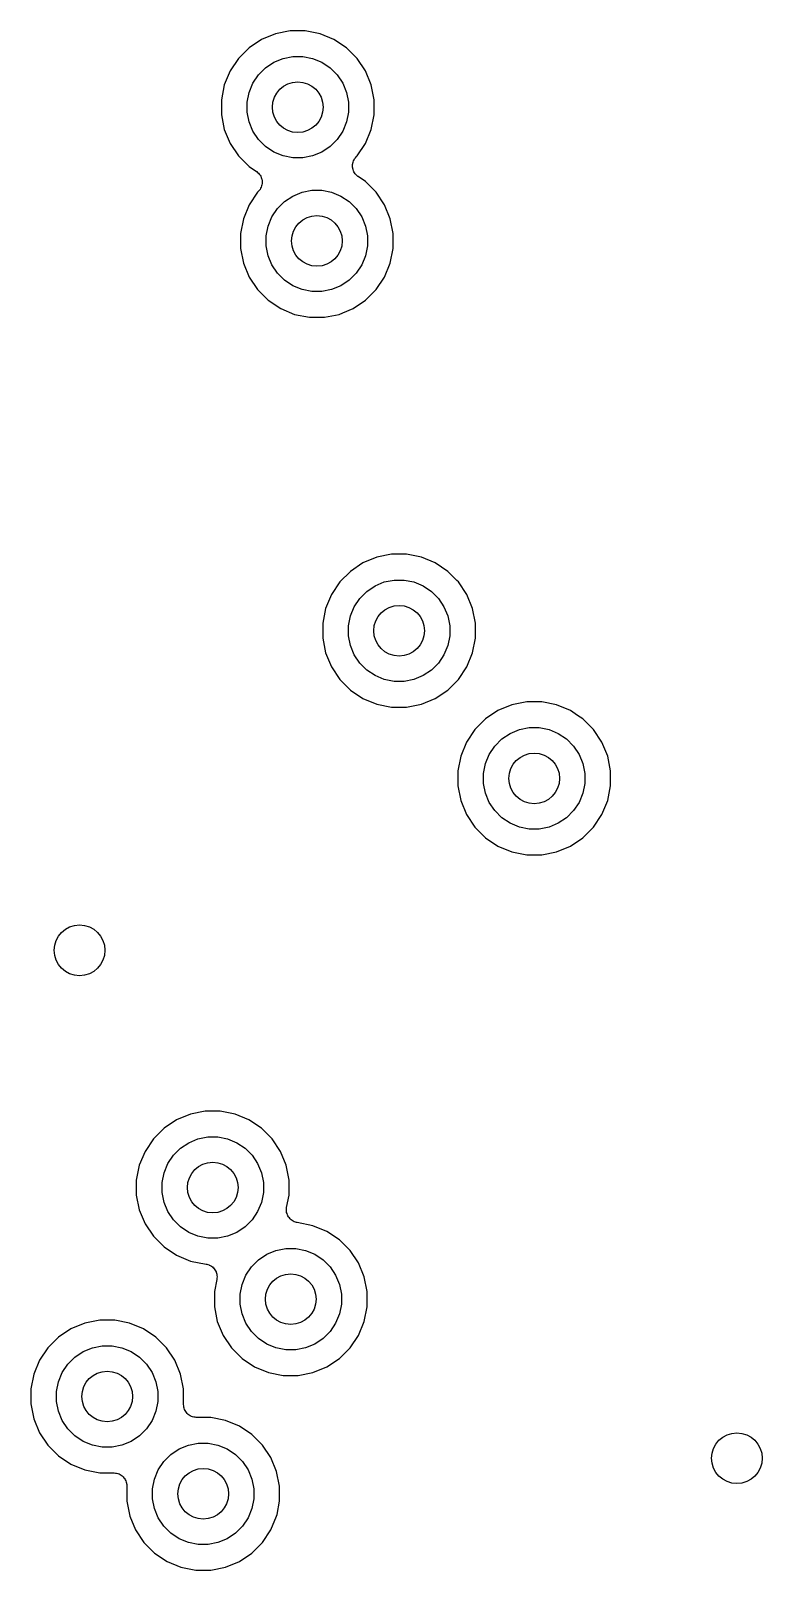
# Model space of a CAD drawing. Extents: x 0.48 to 2.43, y -7.79 to -4.85.
# Drawn here: x 1.2094 to 1.3799, y -6.0104 to -5.6515 of the extents above; entities that cross this region are included whole.
import ezdxf

# ---------------------------------------------------------------- set-up
doc = ezdxf.new("R2010")
doc.units = 0
doc.header["$MEASUREMENT"] = 0
doc.layers.add('BLACK', color=7, linetype='CONTINUOUS')

msp = doc.modelspace()

# ---------------------------------------------------------------- linework, layer by layer
at = {"layer": 'BLACK', "linetype": 'CONTINUOUS'}
for p, q in [((1.26646, -5.65216), (1.26322, -5.65351)), ((1.2699, -5.65148), (1.26646, -5.65216)), ((1.27341, -5.65148), (1.2699, -5.65148)), ((1.27685, -5.65216), (1.27341, -5.65148)), ((1.28009, -5.65351), (1.27685, -5.65216)), ((1.2603, -5.65546), (1.25782, -5.65794)), ((1.26322, -5.65351), (1.2603, -5.65546)), ((1.28301, -5.65546), (1.28009, -5.65351)), ((1.28549, -5.65794), (1.28301, -5.65546)), ((1.25782, -5.65794), (1.25587, -5.66085)), ((1.26412, -5.66012), (1.26606, -5.65882)), ((1.26606, -5.65882), (1.26821, -5.65793)), ((1.26821, -5.65793), (1.27049, -5.65748)), ((1.27049, -5.65748), (1.27282, -5.65748)), ((1.27282, -5.65748), (1.2751, -5.65793)), ((1.2751, -5.65793), (1.27725, -5.65882)), ((1.27725, -5.65882), (1.27918, -5.66012)), ((1.28744, -5.66085), (1.28549, -5.65794)), ((1.25587, -5.66085), (1.25453, -5.6641)), ((1.26119, -5.6637), (1.26248, -5.66176)), ((1.26248, -5.66176), (1.26412, -5.66012)), ((1.27918, -5.66012), (1.28083, -5.66176)), ((1.28083, -5.66176), (1.28212, -5.6637)), ((1.28878, -5.6641), (1.28744, -5.66085)), ((1.25453, -5.6641), (1.25384, -5.66754)), ((1.25984, -5.66813), (1.2603, -5.66585)), ((1.2603, -5.66585), (1.26119, -5.6637)), ((1.28212, -5.6637), (1.28301, -5.66585)), ((1.28301, -5.66585), (1.28346, -5.66813)), ((1.28946, -5.66754), (1.28878, -5.6641)), ((1.25384, -5.66754), (1.25384, -5.67105)), ((1.25984, -5.67045), (1.25984, -5.66813)), ((1.28346, -5.66813), (1.28346, -5.67045)), ((1.28946, -5.67105), (1.28946, -5.66754)), ((1.25384, -5.67105), (1.25453, -5.67449)), ((1.2603, -5.67274), (1.25984, -5.67045)), ((1.26119, -5.67489), (1.2603, -5.67274)), ((1.28301, -5.67274), (1.28212, -5.67489)), ((1.28346, -5.67045), (1.28301, -5.67274)), ((1.28878, -5.67449), (1.28946, -5.67105)), ((1.25453, -5.67449), (1.25587, -5.67773)), ((1.26248, -5.67682), (1.26119, -5.67489)), ((1.26412, -5.67847), (1.26248, -5.67682)), ((1.28083, -5.67682), (1.27918, -5.67847)), ((1.28212, -5.67489), (1.28083, -5.67682)), ((1.28744, -5.67773), (1.28878, -5.67449)), ((1.25587, -5.67773), (1.25782, -5.68065)), ((1.25782, -5.68065), (1.2603, -5.68313)), ((1.26606, -5.67976), (1.26412, -5.67847)), ((1.26821, -5.68065), (1.26606, -5.67976)), ((1.27049, -5.6811), (1.26821, -5.68065)), ((1.2751, -5.68065), (1.27282, -5.6811)), ((1.27725, -5.67976), (1.2751, -5.68065)), ((1.27918, -5.67847), (1.27725, -5.67976)), ((1.28509, -5.68108), (1.28527, -5.68086)), ((1.28527, -5.68086), (1.28549, -5.68065)), ((1.28549, -5.68065), (1.28744, -5.67773)), ((1.2603, -5.68313), (1.26203, -5.68429)), ((1.26203, -5.68429), (1.26205, -5.6843)), ((1.26205, -5.6843), (1.26205, -5.6843)), ((1.26205, -5.6843), (1.26205, -5.6843)), ((1.26205, -5.6843), (1.26207, -5.68431)), ((1.26207, -5.68431), (1.26229, -5.68449)), ((1.26229, -5.68449), (1.2625, -5.68467)), ((1.27282, -5.6811), (1.27049, -5.6811)), ((1.28439, -5.68295), (1.28442, -5.68267)), ((1.28439, -5.68296), (1.28439, -5.68295)), ((1.28439, -5.68297), (1.28439, -5.68296)), ((1.28442, -5.68326), (1.28439, -5.68297)), ((1.28442, -5.68267), (1.28445, -5.68239)), ((1.28445, -5.68354), (1.28442, -5.68326)), ((1.28445, -5.68239), (1.28446, -5.68238)), ((1.28445, -5.68355), (1.28445, -5.68354)), ((1.28445, -5.68356), (1.28445, -5.68355)), ((1.28453, -5.68383), (1.28445, -5.68356)), ((1.28446, -5.68237), (1.28454, -5.6821)), ((1.28446, -5.68238), (1.28446, -5.68237)), ((1.28461, -5.6841), (1.28453, -5.68383)), ((1.28454, -5.6821), (1.28462, -5.68183)), ((1.28461, -5.68411), (1.28461, -5.6841)), ((1.28462, -5.68412), (1.28461, -5.68411)), ((1.28462, -5.68183), (1.28463, -5.68182)), ((1.28475, -5.68437), (1.28462, -5.68412)), ((1.28463, -5.68181), (1.28477, -5.68156)), ((1.28463, -5.68182), (1.28463, -5.68181)), ((1.28488, -5.68462), (1.28475, -5.68437)), ((1.28477, -5.68156), (1.2849, -5.68131)), ((1.28488, -5.68463), (1.28488, -5.68462)), ((1.28489, -5.68463), (1.28488, -5.68463)), ((1.28507, -5.68485), (1.28489, -5.68463)), ((1.2849, -5.68131), (1.28491, -5.68131)), ((1.28491, -5.6813), (1.28509, -5.68108)), ((1.28491, -5.68131), (1.28491, -5.6813)), ((1.2625, -5.68467), (1.26251, -5.68468)), ((1.26251, -5.68468), (1.26252, -5.68469)), ((1.26252, -5.68469), (1.26269, -5.68491)), ((1.26269, -5.68491), (1.26287, -5.68513)), ((1.263, -5.68819), (1.26286, -5.68845)), ((1.26287, -5.68513), (1.26288, -5.68514)), ((1.26288, -5.68514), (1.26288, -5.68514)), ((1.26288, -5.68514), (1.26301, -5.68539)), ((1.26313, -5.68795), (1.263, -5.68819)), ((1.26301, -5.68539), (1.26315, -5.68565)), ((1.26314, -5.68793), (1.26313, -5.68794)), ((1.26313, -5.68794), (1.26313, -5.68795)), ((1.26322, -5.68766), (1.26314, -5.68793)), ((1.26315, -5.68565), (1.26315, -5.68566)), ((1.26315, -5.68566), (1.26315, -5.68566)), ((1.26315, -5.68566), (1.26323, -5.68593)), ((1.2633, -5.68739), (1.26322, -5.68766)), ((1.26323, -5.68593), (1.26331, -5.68621)), ((1.26331, -5.68738), (1.2633, -5.68739)), ((1.26331, -5.68621), (1.26331, -5.68622)), ((1.26331, -5.68622), (1.26332, -5.68623)), ((1.26334, -5.68709), (1.26331, -5.68737)), ((1.26331, -5.68737), (1.26331, -5.68738)), ((1.26332, -5.68623), (1.26334, -5.68651)), ((1.26334, -5.68651), (1.26337, -5.68679)), ((1.26337, -5.68681), (1.26334, -5.68709)), ((1.26337, -5.68679), (1.26337, -5.6868)), ((1.26337, -5.6868), (1.26337, -5.68681)), ((1.28524, -5.68508), (1.28507, -5.68485)), ((1.28525, -5.68508), (1.28524, -5.68508)), ((1.28526, -5.68509), (1.28525, -5.68508)), ((1.28547, -5.68527), (1.28526, -5.68509)), ((1.28569, -5.68545), (1.28547, -5.68527)), ((1.28571, -5.68546), (1.28569, -5.68545)), ((1.28573, -5.68548), (1.28571, -5.68546)), ((1.28571, -5.68546), (1.28571, -5.68546)), ((1.28571, -5.68546), (1.28571, -5.68546)), ((1.28746, -5.68664), (1.28573, -5.68548)), ((1.28994, -5.68912), (1.28746, -5.68664)), ((1.26227, -5.68912), (1.26032, -5.69203)), ((1.26249, -5.6889), (1.26227, -5.68912)), ((1.26267, -5.68868), (1.26249, -5.6889)), ((1.26285, -5.68846), (1.26267, -5.68868)), ((1.26286, -5.68845), (1.26285, -5.68846)), ((1.26285, -5.68846), (1.26285, -5.68846)), ((1.26693, -5.69294), (1.26858, -5.6913)), ((1.26858, -5.6913), (1.27051, -5.69)), ((1.27051, -5.69), (1.27266, -5.68911)), ((1.27266, -5.68911), (1.27494, -5.68866)), ((1.27494, -5.68866), (1.27727, -5.68866)), ((1.27727, -5.68866), (1.27955, -5.68911)), ((1.27955, -5.68911), (1.2817, -5.69)), ((1.2817, -5.69), (1.28364, -5.6913)), ((1.28364, -5.6913), (1.28528, -5.69294)), ((1.29189, -5.69203), (1.28994, -5.68912)), ((1.25898, -5.69528), (1.2583, -5.69872)), ((1.26032, -5.69203), (1.25898, -5.69528)), ((1.26475, -5.69703), (1.26564, -5.69488)), ((1.26564, -5.69488), (1.26693, -5.69294)), ((1.28528, -5.69294), (1.28657, -5.69488)), ((1.28657, -5.69488), (1.28746, -5.69703)), ((1.29323, -5.69528), (1.29189, -5.69203)), ((1.29392, -5.69872), (1.29323, -5.69528)), ((1.2583, -5.69872), (1.2583, -5.70223)), ((1.2643, -5.69931), (1.26475, -5.69703)), ((1.28746, -5.69703), (1.28792, -5.69931)), ((1.29392, -5.70223), (1.29392, -5.69872)), ((1.2583, -5.70223), (1.25898, -5.70567)), ((1.2643, -5.70163), (1.2643, -5.69931)), ((1.26475, -5.70392), (1.2643, -5.70163)), ((1.28792, -5.70163), (1.28746, -5.70392)), ((1.28792, -5.69931), (1.28792, -5.70163)), ((1.29323, -5.70567), (1.29392, -5.70223)), ((1.25898, -5.70567), (1.26032, -5.70891)), ((1.26564, -5.70607), (1.26475, -5.70392)), ((1.26693, -5.708), (1.26564, -5.70607)), ((1.28657, -5.70607), (1.28528, -5.708)), ((1.28746, -5.70392), (1.28657, -5.70607)), ((1.29189, -5.70891), (1.29323, -5.70567)), ((1.26032, -5.70891), (1.26227, -5.71182)), ((1.26858, -5.70965), (1.26693, -5.708)), ((1.27051, -5.71094), (1.26858, -5.70965)), ((1.28364, -5.70965), (1.2817, -5.71094)), ((1.28528, -5.708), (1.28364, -5.70965)), ((1.28994, -5.71182), (1.29189, -5.70891)), ((1.26227, -5.71182), (1.26475, -5.71431)), ((1.27266, -5.71183), (1.27051, -5.71094)), ((1.27494, -5.71228), (1.27266, -5.71183)), ((1.27727, -5.71228), (1.27494, -5.71228)), ((1.27955, -5.71183), (1.27727, -5.71228)), ((1.2817, -5.71094), (1.27955, -5.71183)), ((1.28746, -5.71431), (1.28994, -5.71182)), ((1.26475, -5.71431), (1.26767, -5.71625)), ((1.26767, -5.71625), (1.27091, -5.7176)), ((1.28219, -5.71723), (1.28454, -5.71625)), ((1.28454, -5.71625), (1.28746, -5.71431)), ((1.27091, -5.7176), (1.27435, -5.71828)), ((1.27435, -5.71828), (1.27786, -5.71828)), ((1.27786, -5.71828), (1.2813, -5.7176)), ((1.2813, -5.7176), (1.28219, -5.71723)), ((1.28219, -5.71723), (1.28219, -5.71723)), ((1.29008, -5.77421), (1.28684, -5.77555)), ((1.29352, -5.77353), (1.29008, -5.77421)), ((1.29703, -5.77353), (1.29352, -5.77353)), ((1.30047, -5.77421), (1.29703, -5.77353)), ((1.30371, -5.77555), (1.30047, -5.77421)), ((1.28392, -5.7775), (1.28144, -5.77998)), ((1.28684, -5.77555), (1.28392, -5.7775)), ((1.30663, -5.7775), (1.30371, -5.77555)), ((1.30872, -5.7796), (1.30663, -5.7775)), ((1.28144, -5.77998), (1.27949, -5.7829)), ((1.28775, -5.78216), (1.28968, -5.78087)), ((1.28968, -5.78087), (1.29183, -5.77998)), ((1.29183, -5.77998), (1.29411, -5.77953)), ((1.29411, -5.77953), (1.29644, -5.77953)), ((1.29644, -5.77953), (1.29872, -5.77998)), ((1.29872, -5.77998), (1.30087, -5.78087)), ((1.30087, -5.78087), (1.3028, -5.78216)), ((1.30911, -5.77998), (1.30872, -5.7796)), ((1.30872, -5.7796), (1.30872, -5.7796)), ((1.31106, -5.7829), (1.30911, -5.77998)), ((1.27949, -5.7829), (1.27815, -5.78614)), ((1.28481, -5.78574), (1.2861, -5.78381)), ((1.2861, -5.78381), (1.28775, -5.78216)), ((1.3028, -5.78216), (1.30445, -5.78381)), ((1.30445, -5.78381), (1.30574, -5.78574)), ((1.3124, -5.78614), (1.31106, -5.7829)), ((1.27815, -5.78614), (1.27746, -5.78958)), ((1.28346, -5.79018), (1.28392, -5.78789)), ((1.28392, -5.78789), (1.28481, -5.78574)), ((1.30574, -5.78574), (1.30663, -5.78789)), ((1.30663, -5.78789), (1.30709, -5.79018)), ((1.31309, -5.78958), (1.3124, -5.78614)), ((1.27746, -5.78958), (1.27746, -5.79309)), ((1.28346, -5.7925), (1.28346, -5.79018)), ((1.30709, -5.79018), (1.30709, -5.7925)), ((1.31309, -5.79309), (1.31309, -5.78958)), ((1.27746, -5.79309), (1.27815, -5.79653)), ((1.28392, -5.79478), (1.28346, -5.7925)), ((1.28481, -5.79693), (1.28392, -5.79478)), ((1.30663, -5.79478), (1.30574, -5.79693)), ((1.30709, -5.7925), (1.30663, -5.79478)), ((1.3124, -5.79653), (1.31309, -5.79309)), ((1.27815, -5.79653), (1.27949, -5.79978)), ((1.2861, -5.79887), (1.28481, -5.79693)), ((1.28775, -5.80051), (1.2861, -5.79887)), ((1.30445, -5.79887), (1.3028, -5.80051)), ((1.30574, -5.79693), (1.30445, -5.79887)), ((1.31106, -5.79978), (1.3124, -5.79653)), ((1.27949, -5.79978), (1.28144, -5.80269)), ((1.28144, -5.80269), (1.28392, -5.80517)), ((1.28968, -5.80181), (1.28775, -5.80051)), ((1.29183, -5.8027), (1.28968, -5.80181)), ((1.29411, -5.80315), (1.29183, -5.8027)), ((1.29872, -5.8027), (1.29644, -5.80315)), ((1.30087, -5.80181), (1.29872, -5.8027)), ((1.3028, -5.80051), (1.30087, -5.80181)), ((1.30663, -5.80517), (1.30911, -5.80269)), ((1.30911, -5.80269), (1.31106, -5.79978)), ((1.28392, -5.80517), (1.28684, -5.80712)), ((1.29644, -5.80315), (1.29411, -5.80315)), ((1.30371, -5.80712), (1.30663, -5.80517)), ((1.28684, -5.80712), (1.29008, -5.80847)), ((1.29008, -5.80847), (1.29352, -5.80915)), ((1.29352, -5.80915), (1.29703, -5.80915)), ((1.29703, -5.80915), (1.30047, -5.80847)), ((1.30047, -5.80847), (1.30371, -5.80712)), ((1.31833, -5.80997), (1.31542, -5.81192)), ((1.32158, -5.80863), (1.31833, -5.80997)), ((1.32502, -5.80794), (1.32158, -5.80863)), ((1.32853, -5.80794), (1.32502, -5.80794)), ((1.33197, -5.80863), (1.32853, -5.80794)), ((1.33521, -5.80997), (1.33197, -5.80863)), ((1.33687, -5.81108), (1.33521, -5.80997)), ((1.31542, -5.81192), (1.31294, -5.8144)), ((1.33813, -5.81192), (1.33687, -5.81108)), ((1.34061, -5.8144), (1.33813, -5.81192)), ((1.31099, -5.81732), (1.30965, -5.82056)), ((1.31294, -5.8144), (1.31099, -5.81732)), ((1.3176, -5.81823), (1.31924, -5.81658)), ((1.31924, -5.81658), (1.32118, -5.81529)), ((1.32118, -5.81529), (1.32333, -5.8144)), ((1.32333, -5.8144), (1.32561, -5.81394)), ((1.32561, -5.81394), (1.32794, -5.81394)), ((1.32794, -5.81394), (1.33022, -5.8144)), ((1.33022, -5.8144), (1.33237, -5.81529)), ((1.33237, -5.81529), (1.3343, -5.81658)), ((1.3343, -5.81658), (1.33595, -5.81823)), ((1.34256, -5.81732), (1.34061, -5.8144)), ((1.3439, -5.82056), (1.34256, -5.81732)), ((1.30965, -5.82056), (1.30896, -5.824)), ((1.31541, -5.82231), (1.3163, -5.82016)), ((1.3163, -5.82016), (1.3176, -5.81823)), ((1.33595, -5.81823), (1.33724, -5.82016)), ((1.33724, -5.82016), (1.33813, -5.82231)), ((1.34458, -5.824), (1.3439, -5.82056)), ((1.30896, -5.824), (1.30896, -5.82751)), ((1.31496, -5.82459), (1.31541, -5.82231)), ((1.31496, -5.82692), (1.31496, -5.82459)), ((1.33813, -5.82231), (1.33858, -5.82459)), ((1.33858, -5.82459), (1.33858, -5.82692)), ((1.34458, -5.82751), (1.34458, -5.824)), ((1.30896, -5.82751), (1.30965, -5.83095)), ((1.31541, -5.8292), (1.31496, -5.82692)), ((1.33858, -5.82692), (1.33813, -5.8292)), ((1.3439, -5.83095), (1.34458, -5.82751)), ((1.30965, -5.83095), (1.31099, -5.83419)), ((1.3163, -5.83135), (1.31541, -5.8292)), ((1.3176, -5.83328), (1.3163, -5.83135)), ((1.33724, -5.83135), (1.33595, -5.83328)), ((1.33813, -5.8292), (1.33724, -5.83135)), ((1.34256, -5.83419), (1.3439, -5.83095)), ((1.31099, -5.83419), (1.31294, -5.83711)), ((1.31924, -5.83493), (1.3176, -5.83328)), ((1.32118, -5.83622), (1.31924, -5.83493)), ((1.3343, -5.83493), (1.33237, -5.83622)), ((1.33595, -5.83328), (1.3343, -5.83493)), ((1.34061, -5.83711), (1.34256, -5.83419)), ((1.31294, -5.83711), (1.31542, -5.83959)), ((1.32333, -5.83711), (1.32118, -5.83622)), ((1.32561, -5.83757), (1.32333, -5.83711)), ((1.32794, -5.83757), (1.32561, -5.83757)), ((1.33022, -5.83711), (1.32794, -5.83757)), ((1.33237, -5.83622), (1.33022, -5.83711)), ((1.33813, -5.83959), (1.34061, -5.83711)), ((1.31542, -5.83959), (1.31833, -5.84154)), ((1.31833, -5.84154), (1.32158, -5.84288)), ((1.33197, -5.84288), (1.33521, -5.84154)), ((1.33521, -5.84154), (1.33813, -5.83959)), ((1.32158, -5.84288), (1.32502, -5.84357)), ((1.32502, -5.84357), (1.32853, -5.84357)), ((1.32853, -5.84357), (1.33197, -5.84288)), ((1.25007, -5.90334), (1.24663, -5.90403)), ((1.25358, -5.90334), (1.25007, -5.90334)), ((1.25702, -5.90403), (1.25358, -5.90334)), ((1.24339, -5.90537), (1.24047, -5.90732)), ((1.24663, -5.90403), (1.24339, -5.90537)), ((1.26026, -5.90537), (1.25702, -5.90403)), ((1.26318, -5.90732), (1.26026, -5.90537)), ((1.23799, -5.9098), (1.23604, -5.91272)), ((1.24047, -5.90732), (1.23799, -5.9098)), ((1.2443, -5.91198), (1.24623, -5.91069)), ((1.24623, -5.91069), (1.24838, -5.9098)), ((1.24838, -5.9098), (1.25066, -5.90934)), ((1.25066, -5.90934), (1.25299, -5.90934)), ((1.25299, -5.90934), (1.25527, -5.9098)), ((1.25527, -5.9098), (1.25742, -5.91069)), ((1.25742, -5.91069), (1.25935, -5.91198)), ((1.26566, -5.9098), (1.26318, -5.90732)), ((1.26761, -5.91272), (1.26566, -5.9098)), ((1.23604, -5.91272), (1.2347, -5.91596)), ((1.24136, -5.91556), (1.24265, -5.91362)), ((1.24265, -5.91362), (1.2443, -5.91198)), ((1.25935, -5.91198), (1.261, -5.91362)), ((1.261, -5.91362), (1.26229, -5.91556)), ((1.26895, -5.91596), (1.26761, -5.91272)), ((1.2347, -5.91596), (1.23401, -5.9194)), ((1.24001, -5.91999), (1.24047, -5.91771)), ((1.24047, -5.91771), (1.24136, -5.91556)), ((1.26229, -5.91556), (1.26318, -5.91771)), ((1.26318, -5.91771), (1.26364, -5.91999)), ((1.26964, -5.9194), (1.26895, -5.91596)), ((1.23401, -5.9194), (1.23401, -5.92291)), ((1.24001, -5.92232), (1.24001, -5.91999)), ((1.26364, -5.91999), (1.26364, -5.92232)), ((1.26964, -5.92291), (1.26964, -5.9194)), ((1.23401, -5.92291), (1.2347, -5.92635)), ((1.24047, -5.9246), (1.24001, -5.92232)), ((1.24136, -5.92675), (1.24047, -5.9246)), ((1.26318, -5.9246), (1.26229, -5.92675)), ((1.26364, -5.92232), (1.26318, -5.9246)), ((1.26906, -5.92578), (1.26964, -5.92291)), ((1.2347, -5.92635), (1.23604, -5.92959)), ((1.24265, -5.92868), (1.24136, -5.92675)), ((1.2443, -5.93033), (1.24265, -5.92868)), ((1.261, -5.92868), (1.25935, -5.93033)), ((1.26229, -5.92675), (1.261, -5.92868)), ((1.26901, -5.92634), (1.26904, -5.92606)), ((1.26901, -5.92635), (1.26901, -5.92634)), ((1.26901, -5.92636), (1.26901, -5.92635)), ((1.26903, -5.92664), (1.26901, -5.92636)), ((1.26906, -5.92693), (1.26903, -5.92664)), ((1.26904, -5.92606), (1.26906, -5.92578)), ((1.26906, -5.92694), (1.26906, -5.92693)), ((1.26906, -5.92693), (1.26906, -5.92693)), ((1.26915, -5.92722), (1.26906, -5.92694)), ((1.26923, -5.92749), (1.26915, -5.92722)), ((1.26923, -5.9275), (1.26923, -5.92749)), ((1.26937, -5.92776), (1.26923, -5.9275)), ((1.26923, -5.9275), (1.26923, -5.9275)), ((1.2695, -5.92801), (1.26937, -5.92776)), ((1.26951, -5.92802), (1.2695, -5.92801)), ((1.2695, -5.92801), (1.2695, -5.92801)), ((1.26969, -5.92824), (1.26951, -5.92802)), ((1.26986, -5.92846), (1.26969, -5.92824)), ((1.26987, -5.92847), (1.26986, -5.92846)), ((1.26988, -5.92848), (1.26987, -5.92847)), ((1.2701, -5.92866), (1.26988, -5.92848)), ((1.27031, -5.92884), (1.2701, -5.92866)), ((1.23604, -5.92959), (1.23799, -5.93251)), ((1.24623, -5.93162), (1.2443, -5.93033)), ((1.24838, -5.93251), (1.24623, -5.93162)), ((1.25742, -5.93162), (1.25527, -5.93251)), ((1.25935, -5.93033), (1.25742, -5.93162)), ((1.27032, -5.92884), (1.27031, -5.92884)), ((1.27033, -5.92885), (1.27032, -5.92884)), ((1.27058, -5.92899), (1.27033, -5.92885)), ((1.27083, -5.92912), (1.27058, -5.92899)), ((1.27084, -5.92913), (1.27083, -5.92912)), ((1.27083, -5.92912), (1.27083, -5.92912)), ((1.27111, -5.92921), (1.27084, -5.92913)), ((1.27138, -5.9293), (1.27111, -5.92921)), ((1.27139, -5.9293), (1.27138, -5.9293)), ((1.2714, -5.9293), (1.27139, -5.9293)), ((1.27151, -5.92931), (1.2714, -5.9293)), ((1.2752, -5.93005), (1.27151, -5.92931)), ((1.27845, -5.93139), (1.2752, -5.93005)), ((1.28136, -5.93334), (1.27845, -5.93139)), ((1.23799, -5.93251), (1.24047, -5.93499)), ((1.24047, -5.93499), (1.24339, -5.93694)), ((1.25066, -5.93296), (1.24838, -5.93251)), ((1.25299, -5.93296), (1.25066, -5.93296)), ((1.25527, -5.93251), (1.25299, -5.93296)), ((1.26442, -5.93671), (1.26656, -5.93582)), ((1.26656, -5.93582), (1.26885, -5.93536)), ((1.26885, -5.93536), (1.27117, -5.93536)), ((1.27117, -5.93536), (1.27345, -5.93582)), ((1.27345, -5.93582), (1.2756, -5.93671)), ((1.28384, -5.93582), (1.28136, -5.93334)), ((1.28579, -5.93874), (1.28384, -5.93582)), ((1.24339, -5.93694), (1.24663, -5.93828)), ((1.24663, -5.93828), (1.25032, -5.93901)), ((1.25032, -5.93901), (1.25043, -5.93903)), ((1.25043, -5.93903), (1.25044, -5.93903)), ((1.25044, -5.93903), (1.25045, -5.93903)), ((1.25045, -5.93903), (1.25072, -5.93912)), ((1.25072, -5.93912), (1.25099, -5.9392)), ((1.25099, -5.9392), (1.251, -5.9392)), ((1.251, -5.9392), (1.25101, -5.93921)), ((1.25101, -5.93921), (1.25126, -5.93934)), ((1.25126, -5.93934), (1.25151, -5.93948)), ((1.26084, -5.93965), (1.26248, -5.938)), ((1.26248, -5.938), (1.26442, -5.93671)), ((1.2756, -5.93671), (1.27754, -5.938)), ((1.27754, -5.938), (1.27918, -5.93965)), ((1.28714, -5.94198), (1.28579, -5.93874)), ((1.25151, -5.93948), (1.25151, -5.93948)), ((1.25151, -5.93948), (1.25152, -5.93949)), ((1.25152, -5.93949), (1.25174, -5.93967)), ((1.25174, -5.93967), (1.25196, -5.93985)), ((1.25196, -5.93985), (1.25196, -5.93986)), ((1.25196, -5.93986), (1.25197, -5.93986)), ((1.25197, -5.93986), (1.25215, -5.94008)), ((1.25215, -5.94008), (1.25233, -5.94031)), ((1.25277, -5.94255), (1.2522, -5.94542)), ((1.25233, -5.94031), (1.25233, -5.94031)), ((1.25233, -5.94031), (1.25234, -5.94032)), ((1.25234, -5.94032), (1.25247, -5.94057)), ((1.25247, -5.94057), (1.2526, -5.94082)), ((1.2526, -5.94082), (1.2526, -5.94083)), ((1.2526, -5.94083), (1.25261, -5.94084)), ((1.25261, -5.94084), (1.25269, -5.9411)), ((1.25269, -5.9411), (1.25277, -5.94138)), ((1.25277, -5.94138), (1.25277, -5.94139)), ((1.25277, -5.94139), (1.25277, -5.9414)), ((1.25277, -5.9414), (1.2528, -5.94168)), ((1.2528, -5.94227), (1.25277, -5.94255)), ((1.2528, -5.94168), (1.25283, -5.94197)), ((1.25283, -5.94198), (1.2528, -5.94227)), ((1.25283, -5.94197), (1.25283, -5.94198)), ((1.25283, -5.94198), (1.25283, -5.94198)), ((1.25865, -5.94373), (1.25954, -5.94158)), ((1.25954, -5.94158), (1.26084, -5.93965)), ((1.27918, -5.93965), (1.28048, -5.94158)), ((1.28048, -5.94158), (1.28137, -5.94373)), ((1.28782, -5.94542), (1.28714, -5.94198)), ((1.2522, -5.94542), (1.2522, -5.94893)), ((1.2582, -5.94601), (1.25865, -5.94373)), ((1.2582, -5.94834), (1.2582, -5.94601)), ((1.28137, -5.94373), (1.28182, -5.94601)), ((1.28182, -5.94601), (1.28182, -5.94834)), ((1.28782, -5.94893), (1.28782, -5.94542)), ((1.2522, -5.94893), (1.25288, -5.95237)), ((1.25865, -5.95062), (1.2582, -5.94834)), ((1.28182, -5.94834), (1.28137, -5.95062)), ((1.28714, -5.95237), (1.28782, -5.94893)), ((1.22203, -5.95273), (1.21878, -5.95408)), ((1.22547, -5.95205), (1.22203, -5.95273)), ((1.22898, -5.95205), (1.22547, -5.95205)), ((1.23242, -5.95273), (1.22898, -5.95205)), ((1.23566, -5.95408), (1.23242, -5.95273)), ((1.25288, -5.95237), (1.25423, -5.95561)), ((1.25954, -5.95277), (1.25865, -5.95062)), ((1.26084, -5.9547), (1.25954, -5.95277)), ((1.28048, -5.95277), (1.27918, -5.9547)), ((1.28137, -5.95062), (1.28048, -5.95277)), ((1.28579, -5.95561), (1.28714, -5.95237)), ((1.21587, -5.95603), (1.21339, -5.95851)), ((1.21878, -5.95408), (1.21587, -5.95603)), ((1.23858, -5.95603), (1.23566, -5.95408)), ((1.24106, -5.95851), (1.23858, -5.95603)), ((1.25423, -5.95561), (1.25617, -5.95853)), ((1.26248, -5.95635), (1.26084, -5.9547)), ((1.26442, -5.95764), (1.26248, -5.95635)), ((1.27754, -5.95635), (1.2756, -5.95764)), ((1.27918, -5.9547), (1.27754, -5.95635)), ((1.28384, -5.95853), (1.28579, -5.95561)), ((1.21339, -5.95851), (1.21144, -5.96142)), ((1.21805, -5.96233), (1.21969, -5.96069)), ((1.21969, -5.96069), (1.22163, -5.95939)), ((1.22163, -5.95939), (1.22378, -5.9585)), ((1.22378, -5.9585), (1.22606, -5.95805)), ((1.22606, -5.95805), (1.22839, -5.95805)), ((1.22839, -5.95805), (1.23067, -5.9585)), ((1.23067, -5.9585), (1.23282, -5.95939)), ((1.23282, -5.95939), (1.23475, -5.96069)), ((1.23475, -5.96069), (1.2364, -5.96233)), ((1.24301, -5.96142), (1.24106, -5.95851)), ((1.25617, -5.95853), (1.25866, -5.96101)), ((1.26656, -5.95853), (1.26442, -5.95764)), ((1.26885, -5.95899), (1.26656, -5.95853)), ((1.27117, -5.95899), (1.26885, -5.95899)), ((1.27345, -5.95853), (1.27117, -5.95899)), ((1.2756, -5.95764), (1.27345, -5.95853)), ((1.28136, -5.96101), (1.28384, -5.95853)), ((1.21144, -5.96142), (1.2101, -5.96466)), ((1.21586, -5.96641), (1.21675, -5.96427)), ((1.21675, -5.96427), (1.21805, -5.96233)), ((1.2364, -5.96233), (1.23769, -5.96427)), ((1.23769, -5.96427), (1.23858, -5.96641)), ((1.24435, -5.96466), (1.24301, -5.96142)), ((1.25866, -5.96101), (1.26157, -5.96296)), ((1.26157, -5.96296), (1.26481, -5.9643)), ((1.26481, -5.9643), (1.26826, -5.96499)), ((1.27176, -5.96499), (1.2752, -5.9643)), ((1.2752, -5.9643), (1.27845, -5.96296)), ((1.27845, -5.96296), (1.28136, -5.96101)), ((1.2101, -5.96466), (1.20941, -5.96811)), ((1.20941, -5.96811), (1.20941, -5.97161)), ((1.21541, -5.9687), (1.21586, -5.96641)), ((1.23858, -5.96641), (1.23903, -5.9687)), ((1.24503, -5.96811), (1.24435, -5.96466)), ((1.24503, -5.97173), (1.24503, -5.96811)), ((1.26826, -5.96499), (1.27176, -5.96499)), ((1.20941, -5.97161), (1.2101, -5.97506)), ((1.21541, -5.97102), (1.21541, -5.9687)), ((1.21586, -5.97331), (1.21541, -5.97102)), ((1.23903, -5.97102), (1.23858, -5.97331)), ((1.23903, -5.9687), (1.23903, -5.97102)), ((1.24506, -5.97202), (1.24503, -5.97173)), ((1.2101, -5.97506), (1.21144, -5.9783)), ((1.21675, -5.97545), (1.21586, -5.97331)), ((1.23858, -5.97331), (1.23769, -5.97545)), ((1.24509, -5.9723), (1.24506, -5.97202)), ((1.24509, -5.97231), (1.24509, -5.9723)), ((1.24509, -5.97232), (1.24509, -5.97231)), ((1.24517, -5.97259), (1.24509, -5.97232)), ((1.24525, -5.97286), (1.24517, -5.97259)), ((1.24526, -5.97287), (1.24525, -5.97286)), ((1.24526, -5.97288), (1.24526, -5.97287)), ((1.24539, -5.97313), (1.24526, -5.97288)), ((1.24552, -5.97338), (1.24539, -5.97313)), ((1.24553, -5.97338), (1.24552, -5.97338)), ((1.24553, -5.97339), (1.24553, -5.97338)), ((1.24571, -5.97361), (1.24553, -5.97339)), ((1.24589, -5.97383), (1.24571, -5.97361)), ((1.2459, -5.97384), (1.24589, -5.97383)), ((1.2459, -5.97385), (1.2459, -5.97384)), ((1.24612, -5.97403), (1.2459, -5.97385)), ((1.24634, -5.97421), (1.24612, -5.97403)), ((1.24635, -5.97421), (1.24634, -5.97421)), ((1.24636, -5.97422), (1.24635, -5.97421)), ((1.2466, -5.97436), (1.24636, -5.97422)), ((1.24685, -5.97449), (1.2466, -5.97436)), ((1.24686, -5.97449), (1.24685, -5.97449)), ((1.24687, -5.9745), (1.24686, -5.97449)), ((1.24714, -5.97458), (1.24687, -5.9745)), ((1.24741, -5.97467), (1.24714, -5.97458)), ((1.24742, -5.97467), (1.24741, -5.97467)), ((1.24743, -5.97467), (1.24742, -5.97467)), ((1.24771, -5.9747), (1.24743, -5.97467)), ((1.24799, -5.97473), (1.24771, -5.9747)), ((1.24801, -5.97473), (1.24799, -5.97473)), ((1.24803, -5.97473), (1.24801, -5.97473)), ((1.24801, -5.97473), (1.24801, -5.97473)), ((1.24801, -5.97473), (1.24801, -5.97473)), ((1.25136, -5.97473), (1.24803, -5.97473)), ((1.2548, -5.97542), (1.25136, -5.97473)), ((1.21144, -5.9783), (1.21339, -5.98121)), ((1.21805, -5.97739), (1.21675, -5.97545)), ((1.21969, -5.97903), (1.21805, -5.97739)), ((1.2364, -5.97739), (1.23475, -5.97903)), ((1.23769, -5.97545), (1.2364, -5.97739)), ((1.25805, -5.97676), (1.2548, -5.97542)), ((1.26096, -5.97871), (1.25805, -5.97676)), ((1.26344, -5.98119), (1.26096, -5.97871)), ((1.21339, -5.98121), (1.21587, -5.98369)), ((1.22163, -5.98033), (1.21969, -5.97903)), ((1.22378, -5.98122), (1.22163, -5.98033)), ((1.22606, -5.98167), (1.22378, -5.98122)), ((1.22839, -5.98167), (1.22606, -5.98167)), ((1.23067, -5.98122), (1.22839, -5.98167)), ((1.23282, -5.98033), (1.23067, -5.98122)), ((1.23475, -5.97903), (1.23282, -5.98033)), ((1.24208, -5.98337), (1.24401, -5.98208)), ((1.24401, -5.98208), (1.24616, -5.98119)), ((1.24616, -5.98119), (1.24845, -5.98073)), ((1.24845, -5.98073), (1.25077, -5.98073)), ((1.25077, -5.98073), (1.25305, -5.98119)), ((1.25305, -5.98119), (1.2552, -5.98208)), ((1.2552, -5.98208), (1.25714, -5.98337)), ((1.26539, -5.98411), (1.26344, -5.98119)), ((1.21587, -5.98369), (1.21878, -5.98564)), ((1.21878, -5.98564), (1.22203, -5.98699)), ((1.23914, -5.98695), (1.24043, -5.98502)), ((1.24043, -5.98502), (1.24208, -5.98337)), ((1.25714, -5.98337), (1.25878, -5.98502)), ((1.25878, -5.98502), (1.26008, -5.98695)), ((1.26673, -5.98735), (1.26539, -5.98411)), ((1.22203, -5.98699), (1.22547, -5.98767)), ((1.22547, -5.98767), (1.2288, -5.98767)), ((1.2288, -5.98767), (1.22882, -5.98767)), ((1.22882, -5.98767), (1.22882, -5.98767)), ((1.22882, -5.98767), (1.22882, -5.98767)), ((1.22882, -5.98767), (1.22884, -5.98767)), ((1.22884, -5.98767), (1.22912, -5.9877)), ((1.22912, -5.9877), (1.2294, -5.98773)), ((1.2294, -5.98773), (1.22941, -5.98774)), ((1.22941, -5.98774), (1.22942, -5.98774)), ((1.22942, -5.98774), (1.22969, -5.98782)), ((1.22969, -5.98782), (1.22996, -5.98791)), ((1.22996, -5.98791), (1.22997, -5.98791)), ((1.22997, -5.98791), (1.22998, -5.98791)), ((1.22998, -5.98791), (1.23023, -5.98805)), ((1.23023, -5.98805), (1.23047, -5.98818)), ((1.23047, -5.98818), (1.23048, -5.98819)), ((1.23048, -5.98819), (1.23049, -5.9882)), ((1.23049, -5.9882), (1.23071, -5.98838)), ((1.23071, -5.98838), (1.23093, -5.98856)), ((1.23093, -5.98856), (1.23093, -5.98857)), ((1.23093, -5.98857), (1.23094, -5.98857)), ((1.23094, -5.98857), (1.23112, -5.98879)), ((1.23112, -5.98879), (1.2313, -5.98901)), ((1.2313, -5.98901), (1.2313, -5.98902)), ((1.2313, -5.98902), (1.23131, -5.98903)), ((1.23131, -5.98903), (1.23144, -5.98928)), ((1.23144, -5.98928), (1.23157, -5.98953)), ((1.23157, -5.98953), (1.23157, -5.98954)), ((1.23157, -5.98954), (1.23158, -5.98955)), ((1.23158, -5.98955), (1.23166, -5.98982)), ((1.2378, -5.99138), (1.23825, -5.9891)), ((1.23825, -5.9891), (1.23914, -5.98695)), ((1.26008, -5.98695), (1.26097, -5.9891)), ((1.26097, -5.9891), (1.26142, -5.99138)), ((1.26742, -5.99079), (1.26673, -5.98735)), ((1.23166, -5.98982), (1.23174, -5.99009)), ((1.23174, -5.99009), (1.23174, -5.9901)), ((1.23174, -5.9901), (1.23174, -5.99011)), ((1.23174, -5.99011), (1.23177, -5.99039)), ((1.23177, -5.99039), (1.2318, -5.99067)), ((1.2318, -5.99067), (1.2318, -5.9943)), ((1.2378, -5.99371), (1.2378, -5.99138)), ((1.26142, -5.99138), (1.26142, -5.99371)), ((1.26742, -5.9943), (1.26742, -5.99079)), ((1.2318, -5.9943), (1.23248, -5.99774)), ((1.23825, -5.99599), (1.2378, -5.99371)), ((1.23914, -5.99814), (1.23825, -5.99599)), ((1.26097, -5.99599), (1.26008, -5.99814)), ((1.26142, -5.99371), (1.26097, -5.99599)), ((1.26681, -5.99737), (1.26742, -5.9943)), ((1.23248, -5.99774), (1.23382, -6.00098)), ((1.24043, -6.00007), (1.23914, -5.99814)), ((1.24208, -6.00172), (1.24043, -6.00007)), ((1.25878, -6.00007), (1.25714, -6.00172)), ((1.26008, -5.99814), (1.25878, -6.00007)), ((1.26539, -6.00098), (1.26673, -5.99774)), ((1.26673, -5.99774), (1.26681, -5.99737)), ((1.26681, -5.99737), (1.26681, -5.99737)), ((1.23382, -6.00098), (1.23577, -6.0039)), ((1.23577, -6.0039), (1.23825, -6.00638)), ((1.24401, -6.00301), (1.24208, -6.00172)), ((1.24616, -6.0039), (1.24401, -6.00301)), ((1.24845, -6.00436), (1.24616, -6.0039)), ((1.25305, -6.0039), (1.25077, -6.00436)), ((1.2552, -6.00301), (1.25305, -6.0039)), ((1.25714, -6.00172), (1.2552, -6.00301)), ((1.26096, -6.00638), (1.26344, -6.0039)), ((1.26344, -6.0039), (1.26539, -6.00098)), ((1.23825, -6.00638), (1.24117, -6.00833)), ((1.25077, -6.00436), (1.24845, -6.00436)), ((1.25805, -6.00833), (1.26096, -6.00638)), ((1.24117, -6.00833), (1.24441, -6.00967)), ((1.24441, -6.00967), (1.24785, -6.01036)), ((1.24785, -6.01036), (1.25136, -6.01036)), ((1.25136, -6.01036), (1.2548, -6.00967)), ((1.2548, -6.00967), (1.25805, -6.00833))]:
    msp.add_line(p, q, dxfattribs=at)
at = {"layer": 'BLACK'}
for centre in [(1.27165, -5.66929), (1.27611, -5.70047), (1.29528, -5.79134), (1.32677, -5.82576), (1.22077, -5.86585), (1.25182, -5.92115), (1.27001, -5.94717), (1.22722, -5.96986), (1.37402, -5.98425), (1.24961, -5.99255)]:
    msp.add_circle(centre, 0.005906, dxfattribs=at)

doc.saveas('drawing.dxf')
